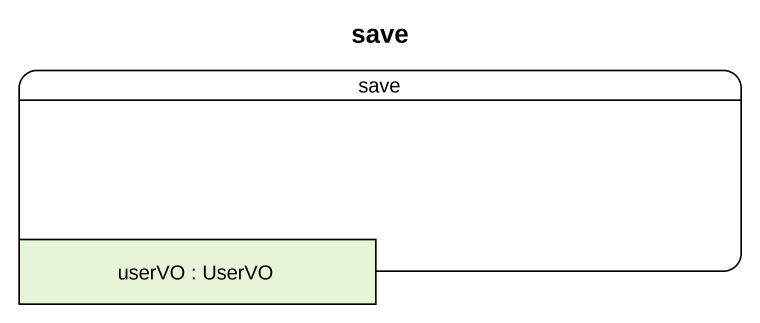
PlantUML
@startuml
title save
hide empty description
state save {
  state "userVO : UserVO" as userVO <<object>>
}
@enduml
